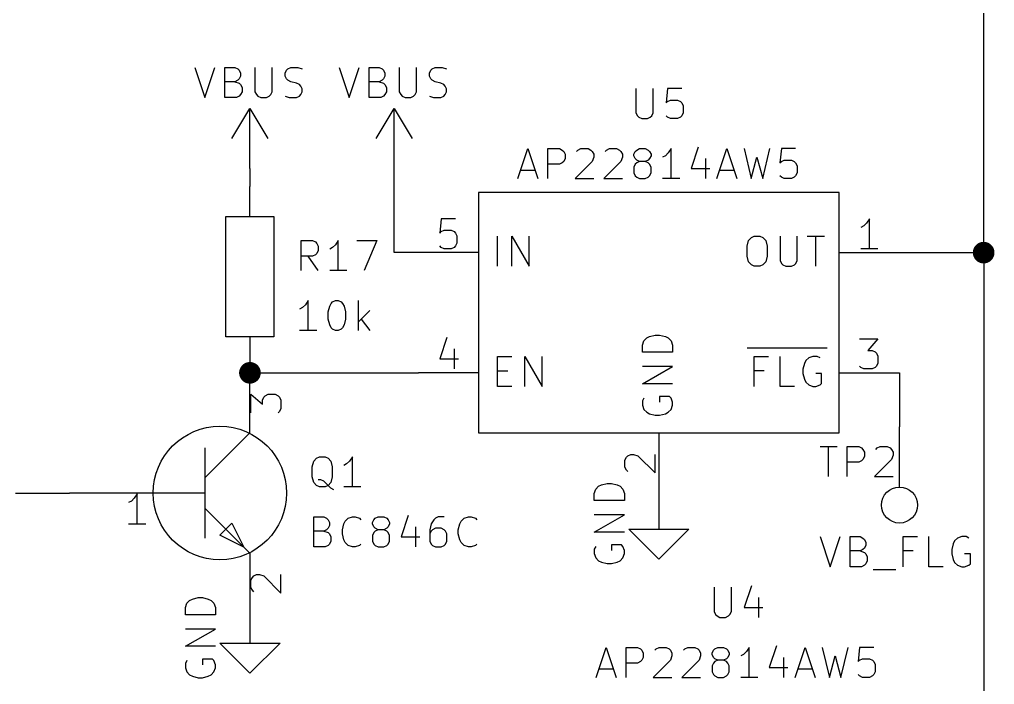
# Model space of a CAD drawing. Extents: x 0.4 to 16.1, y -11.3 to -0.4.
# Drawn here: x 2.607 to 4.228, y -6.959 to -5.852 of the extents above; entities that cross this region are included whole.
import ezdxf

# ---------------------------------------------------------------- set-up
doc = ezdxf.new("R2010")
doc.units = 0
doc.header["$MEASUREMENT"] = 0
for name, color, linetype in [('CYAN2', 4, 'CONTINUOUS'), ('GREEN2', 3, 'CONTINUOUS'), ('LYELLOW', 51, 'CONTINUOUS'), ('RED2', 1, 'CONTINUOUS')]:
    doc.layers.add(name, color=color, linetype=linetype)

msp = doc.modelspace()

# ---------------------------------------------------------------- linework, layer by layer
at = {"layer": 'CYAN2', "linetype": 'CONTINUOUS'}
for p, q in [((2.89833, -5.93183), (2.915, -5.98183)), ((2.915, -5.98183), (2.93167, -5.93183)), ((2.94833, -5.98183), (2.94833, -5.93183)), ((2.94833, -5.93183), (2.965, -5.93183)), ((2.965, -5.93183), (2.96976, -5.93422)), ((2.99833, -5.93183), (2.99833, -5.97231)), ((3.0269, -5.97231), (3.0269, -5.93183)), ((3.05309, -5.93422), (3.05785, -5.93183)), ((3.05785, -5.93183), (3.06976, -5.93183)), ((3.06976, -5.93183), (3.0769, -5.93422)), ((3.13833, -5.93183), (3.155, -5.98183)), ((3.155, -5.98183), (3.17167, -5.93183)), ((3.18833, -5.98183), (3.18833, -5.93183)), ((3.18833, -5.93183), (3.205, -5.93183)), ((3.205, -5.93183), (3.20976, -5.93422)), ((3.23833, -5.93183), (3.23833, -5.97231)), ((3.2669, -5.97231), (3.2669, -5.93183)), ((3.29309, -5.93422), (3.29785, -5.93183)), ((3.29785, -5.93183), (3.30976, -5.93183)), ((3.30976, -5.93183), (3.3169, -5.93422)), ((2.96976, -5.93422), (2.97214, -5.93659)), ((2.97214, -5.93659), (2.97452, -5.94136)), ((2.97452, -5.94612), (2.97214, -5.95088)), ((2.97452, -5.94136), (2.97452, -5.94612)), ((3.04833, -5.94136), (3.05071, -5.93659)), ((3.04833, -5.94612), (3.04833, -5.94136)), ((3.05071, -5.95088), (3.04833, -5.94612)), ((3.05071, -5.93659), (3.05309, -5.93422)), ((3.20976, -5.93422), (3.21214, -5.93659)), ((3.21214, -5.93659), (3.21452, -5.94136)), ((3.21452, -5.94612), (3.21214, -5.95088)), ((3.21452, -5.94136), (3.21452, -5.94612)), ((3.28833, -5.94136), (3.29071, -5.93659)), ((3.28833, -5.94612), (3.28833, -5.94136)), ((3.29071, -5.95088), (3.28833, -5.94612)), ((3.29071, -5.93659), (3.29309, -5.93422)), ((2.965, -5.95564), (2.94833, -5.95564)), ((2.96976, -5.95326), (2.965, -5.95564)), ((2.965, -5.95564), (2.97214, -5.95802)), ((2.97214, -5.95088), (2.96976, -5.95326)), ((2.97214, -5.95802), (2.97452, -5.96041)), ((2.97452, -5.96041), (2.9769, -5.96517)), ((2.9769, -5.96517), (2.9769, -5.97231)), ((3.05309, -5.95326), (3.05071, -5.95088)), ((3.05785, -5.95564), (3.05309, -5.95326)), ((3.06738, -5.95802), (3.05785, -5.95564)), ((3.07214, -5.96041), (3.06738, -5.95802)), ((3.07452, -5.96279), (3.07214, -5.96041)), ((3.0769, -5.96755), (3.07452, -5.96279)), ((3.205, -5.95564), (3.18833, -5.95564)), ((3.20976, -5.95326), (3.205, -5.95564)), ((3.205, -5.95564), (3.21214, -5.95802)), ((3.21214, -5.95088), (3.20976, -5.95326)), ((3.21214, -5.95802), (3.21452, -5.96041)), ((3.21452, -5.96041), (3.2169, -5.96517)), ((3.2169, -5.96517), (3.2169, -5.97231)), ((3.29309, -5.95326), (3.29071, -5.95088)), ((3.29785, -5.95564), (3.29309, -5.95326)), ((3.30738, -5.95802), (3.29785, -5.95564)), ((3.31214, -5.96041), (3.30738, -5.95802)), ((3.31452, -5.96279), (3.31214, -5.96041)), ((3.3169, -5.96755), (3.31452, -5.96279)), ((2.96738, -5.98183), (2.94833, -5.98183)), ((2.97214, -5.97945), (2.96738, -5.98183)), ((2.97452, -5.97707), (2.97214, -5.97945)), ((2.9769, -5.97231), (2.97452, -5.97707)), ((2.99833, -5.97231), (3.00071, -5.97707)), ((3.00071, -5.97707), (3.00309, -5.97945)), ((3.00309, -5.97945), (3.00785, -5.98183)), ((3.00785, -5.98183), (3.01738, -5.98183)), ((3.01738, -5.98183), (3.02214, -5.97945)), ((3.02214, -5.97945), (3.02452, -5.97707)), ((3.02452, -5.97707), (3.0269, -5.97231)), ((3.04833, -5.97945), (3.05547, -5.98183)), ((3.05547, -5.98183), (3.06738, -5.98183)), ((3.06738, -5.98183), (3.07214, -5.97945)), ((3.07214, -5.97945), (3.07452, -5.97707)), ((3.07452, -5.97707), (3.0769, -5.97231)), ((3.0769, -5.97231), (3.0769, -5.96755)), ((3.20738, -5.98183), (3.18833, -5.98183)), ((3.21214, -5.97945), (3.20738, -5.98183)), ((3.21452, -5.97707), (3.21214, -5.97945)), ((3.2169, -5.97231), (3.21452, -5.97707)), ((3.23833, -5.97231), (3.24071, -5.97707)), ((3.24071, -5.97707), (3.24309, -5.97945)), ((3.24309, -5.97945), (3.24785, -5.98183)), ((3.24785, -5.98183), (3.25738, -5.98183)), ((3.25738, -5.98183), (3.26214, -5.97945)), ((3.26214, -5.97945), (3.26452, -5.97707)), ((3.26452, -5.97707), (3.2669, -5.97231)), ((3.28833, -5.97945), (3.29547, -5.98183)), ((3.29547, -5.98183), (3.30738, -5.98183)), ((3.30738, -5.98183), (3.31214, -5.97945)), ((3.31214, -5.97945), (3.31452, -5.97707)), ((3.31452, -5.97707), (3.3169, -5.97231)), ((3.3169, -5.97231), (3.3169, -5.96755)), ((3.6319, -5.96695), (3.6319, -6.00743)), ((3.66047, -6.00743), (3.66047, -5.96695)), ((3.68428, -5.96695), (3.6819, -5.99076)), ((3.70809, -5.96695), (3.68428, -5.96695)), ((3.6819, -5.99076), (3.68428, -5.98838)), ((3.68428, -5.98838), (3.68905, -5.986)), ((3.68905, -5.986), (3.70095, -5.986)), ((3.70095, -5.986), (3.70571, -5.98838)), ((3.70571, -5.98838), (3.70809, -5.99076)), ((3.70809, -5.99076), (3.71047, -5.99552)), ((3.71047, -5.99552), (3.71047, -6.00743)), ((3.6319, -6.00743), (3.63428, -6.01219)), ((3.63428, -6.01219), (3.63667, -6.01457)), ((3.65571, -6.01457), (3.65809, -6.01219)), ((3.65809, -6.01219), (3.66047, -6.00743)), ((3.68428, -6.01457), (3.6819, -6.01219)), ((3.70809, -6.01219), (3.70571, -6.01457)), ((3.71047, -6.00743), (3.70809, -6.01219)), ((3.63667, -6.01457), (3.64143, -6.01695)), ((3.64143, -6.01695), (3.65095, -6.01695)), ((3.65095, -6.01695), (3.65571, -6.01457)), ((3.68905, -6.01695), (3.68428, -6.01457)), ((3.70095, -6.01695), (3.68905, -6.01695)), ((3.70571, -6.01457), (3.70095, -6.01695)), ((3.43547, -6.11683), (3.45214, -6.06683)), ((3.45214, -6.06683), (3.46881, -6.11683)), ((3.48547, -6.11683), (3.48547, -6.06683)), ((3.48547, -6.06683), (3.50452, -6.06683)), ((3.50452, -6.06683), (3.50928, -6.06921)), ((3.50928, -6.06921), (3.51167, -6.07159)), ((3.51167, -6.07159), (3.51405, -6.07635)), ((3.51405, -6.07635), (3.51405, -6.0835)), ((3.53309, -6.07159), (3.53547, -6.06921)), ((3.53547, -6.06921), (3.54024, -6.06683)), ((3.54024, -6.06683), (3.55214, -6.06683)), ((3.55214, -6.06683), (3.5569, -6.06921)), ((3.5569, -6.06921), (3.55928, -6.07159)), ((3.55928, -6.07159), (3.56167, -6.07635)), ((3.56167, -6.07635), (3.56167, -6.08111)), ((3.58071, -6.07159), (3.58309, -6.06921)), ((3.58309, -6.06921), (3.58785, -6.06683)), ((3.58785, -6.06683), (3.59976, -6.06683)), ((3.59976, -6.06683), (3.60452, -6.06921)), ((3.60452, -6.06921), (3.6069, -6.07159)), ((3.6069, -6.07159), (3.60928, -6.07635)), ((3.60928, -6.07635), (3.60928, -6.08111)), ((3.62833, -6.07635), (3.63071, -6.07159)), ((3.62833, -6.07874), (3.62833, -6.07635)), ((3.63071, -6.0835), (3.62833, -6.07874)), ((3.63071, -6.07159), (3.63309, -6.06921)), ((3.63309, -6.06921), (3.63785, -6.06683)), ((3.63785, -6.06683), (3.64738, -6.06683)), ((3.64738, -6.06683), (3.65214, -6.06921)), ((3.65214, -6.06921), (3.65452, -6.07159)), ((3.65452, -6.07159), (3.6569, -6.07635)), ((3.6569, -6.07874), (3.65452, -6.0835)), ((3.6569, -6.07635), (3.6569, -6.07874)), ((3.68071, -6.07874), (3.67595, -6.08111)), ((3.68547, -6.07397), (3.68071, -6.07874)), ((3.69024, -6.06683), (3.68547, -6.07397)), ((3.69024, -6.11683), (3.69024, -6.06683)), ((3.73547, -6.06445), (3.72357, -6.10016)), ((3.76643, -6.11683), (3.78309, -6.06683)), ((3.78309, -6.06683), (3.79976, -6.11683)), ((3.81167, -6.06683), (3.82357, -6.11683)), ((3.84262, -6.11683), (3.85452, -6.06683)), ((3.87357, -6.06683), (3.87119, -6.09064)), ((3.89738, -6.06683), (3.87357, -6.06683)), ((3.50452, -6.09302), (3.48547, -6.09302)), ((3.50928, -6.09064), (3.50452, -6.09302)), ((3.51167, -6.08826), (3.50928, -6.09064)), ((3.51405, -6.0835), (3.51167, -6.08826)), ((3.55928, -6.08826), (3.53071, -6.11683)), ((3.56167, -6.08111), (3.55928, -6.08826)), ((3.6069, -6.08826), (3.57833, -6.11683)), ((3.60928, -6.08111), (3.6069, -6.08826)), ((3.63071, -6.09302), (3.62833, -6.09778)), ((3.63309, -6.08588), (3.63071, -6.0835)), ((3.63309, -6.09064), (3.63071, -6.09302)), ((3.63785, -6.08826), (3.63309, -6.08588)), ((3.63785, -6.08826), (3.63309, -6.09064)), ((3.64738, -6.08826), (3.63785, -6.08826)), ((3.65214, -6.08588), (3.64738, -6.08826)), ((3.65214, -6.09064), (3.64738, -6.08826)), ((3.65452, -6.0835), (3.65214, -6.08588)), ((3.65452, -6.09302), (3.65214, -6.09064)), ((3.6569, -6.09778), (3.65452, -6.09302)), ((3.74738, -6.0835), (3.74738, -6.11683)), ((3.82357, -6.11683), (3.83309, -6.08111)), ((3.83309, -6.08111), (3.84262, -6.11683)), ((3.87119, -6.09064), (3.87357, -6.08826)), ((3.87357, -6.08826), (3.87833, -6.08588)), ((3.87833, -6.08588), (3.89024, -6.08588)), ((3.89024, -6.08588), (3.895, -6.08826)), ((3.895, -6.08826), (3.89738, -6.09064)), ((3.89738, -6.09064), (3.89976, -6.0954)), ((3.89976, -6.0954), (3.89976, -6.10731)), ((3.44024, -6.10254), (3.46405, -6.10254)), ((3.62833, -6.09778), (3.62833, -6.10731)), ((3.62833, -6.10731), (3.63071, -6.11207)), ((3.65452, -6.11207), (3.6569, -6.10731)), ((3.6569, -6.10731), (3.6569, -6.09778)), ((3.72357, -6.10016), (3.75452, -6.10016)), ((3.77119, -6.10254), (3.795, -6.10254)), ((3.89976, -6.10731), (3.89738, -6.11207)), ((3.53071, -6.11683), (3.56167, -6.11683)), ((3.57833, -6.11683), (3.60928, -6.11683)), ((3.63071, -6.11207), (3.63309, -6.11445)), ((3.63309, -6.11445), (3.63785, -6.11683)), ((3.63785, -6.11683), (3.64738, -6.11683)), ((3.64738, -6.11683), (3.65214, -6.11445)), ((3.65214, -6.11445), (3.65452, -6.11207)), ((3.70452, -6.11683), (3.67595, -6.11683)), ((3.87357, -6.11445), (3.87119, -6.11207)), ((3.87833, -6.11683), (3.87357, -6.11445)), ((3.89024, -6.11683), (3.87833, -6.11683)), ((3.895, -6.11445), (3.89024, -6.11683)), ((3.89738, -6.11207), (3.895, -6.11445)), ((3.07503, -6.26976), (3.07503, -6.21976)), ((3.07503, -6.21976), (3.09407, -6.21976)), ((3.09407, -6.21976), (3.09884, -6.22214)), ((3.09884, -6.22214), (3.10122, -6.22452)), ((3.10122, -6.22452), (3.1036, -6.22928)), ((3.13693, -6.21976), (3.13217, -6.2269)), ((3.13693, -6.26976), (3.13693, -6.21976)), ((3.16789, -6.21976), (3.20122, -6.21976)), ((3.20122, -6.21976), (3.17979, -6.26976)), ((3.4019, -6.26262), (3.4019, -6.21262)), ((3.42571, -6.26262), (3.42571, -6.21262)), ((3.42571, -6.21262), (3.45428, -6.26262)), ((3.45428, -6.26262), (3.45428, -6.21262)), ((3.81667, -6.22928), (3.81905, -6.21976)), ((3.81905, -6.21976), (3.82381, -6.215)), ((3.82381, -6.215), (3.82857, -6.21262)), ((3.82857, -6.21262), (3.83809, -6.21262)), ((3.83809, -6.21262), (3.84285, -6.215)), ((3.84285, -6.215), (3.84762, -6.21976)), ((3.84762, -6.21976), (3.85, -6.22928)), ((3.87143, -6.21262), (3.87143, -6.25309)), ((3.9, -6.25309), (3.9, -6.21262)), ((3.91667, -6.21262), (3.94524, -6.21262)), ((3.93095, -6.26262), (3.93095, -6.21262)), ((3.10122, -6.24119), (3.09884, -6.24356)), ((3.1036, -6.23642), (3.10122, -6.24119)), ((3.1036, -6.22928), (3.1036, -6.23642)), ((3.12741, -6.23166), (3.12265, -6.23404)), ((3.13217, -6.2269), (3.12741, -6.23166)), ((3.81667, -6.24595), (3.81667, -6.22928)), ((3.85, -6.22928), (3.85, -6.24595)), ((3.09407, -6.24594), (3.07503, -6.24594)), ((3.1036, -6.26976), (3.08693, -6.24594)), ((3.09884, -6.24356), (3.09407, -6.24594)), ((3.81905, -6.25547), (3.81667, -6.24595)), ((3.82381, -6.26024), (3.81905, -6.25547)), ((3.84762, -6.25547), (3.84285, -6.26024)), ((3.85, -6.24595), (3.84762, -6.25547)), ((3.87143, -6.25309), (3.87381, -6.25785)), ((3.89762, -6.25785), (3.9, -6.25309)), ((3.15122, -6.26976), (3.12265, -6.26976)), ((3.82857, -6.26262), (3.82381, -6.26024)), ((3.83809, -6.26262), (3.82857, -6.26262)), ((3.84285, -6.26024), (3.83809, -6.26262)), ((3.87381, -6.25785), (3.87619, -6.26024)), ((3.87619, -6.26024), (3.88095, -6.26262)), ((3.88095, -6.26262), (3.89047, -6.26262)), ((3.89047, -6.26262), (3.89524, -6.26024)), ((3.89524, -6.26024), (3.89762, -6.25785)), ((3.08693, -6.31963), (3.08217, -6.32678)), ((3.08693, -6.36963), (3.08693, -6.31963)), ((3.12503, -6.32439), (3.12741, -6.32202)), ((3.12741, -6.32202), (3.13217, -6.31963)), ((3.13217, -6.31963), (3.13693, -6.31963)), ((3.13693, -6.31963), (3.14169, -6.32202)), ((3.14169, -6.32202), (3.14407, -6.32439)), ((3.17026, -6.36963), (3.17026, -6.31963)), ((3.07741, -6.33154), (3.07265, -6.33392)), ((3.08217, -6.32678), (3.07741, -6.33154)), ((3.12026, -6.33868), (3.12265, -6.32916)), ((3.12026, -6.35059), (3.12026, -6.33868)), ((3.12265, -6.32916), (3.12503, -6.32439)), ((3.14407, -6.32439), (3.14645, -6.32916)), ((3.14645, -6.32916), (3.14883, -6.33868)), ((3.14883, -6.33868), (3.14883, -6.35059)), ((3.18931, -6.3363), (3.17026, -6.35535)), ((3.12265, -6.36011), (3.12026, -6.35059)), ((3.14883, -6.35059), (3.14645, -6.36011)), ((3.17503, -6.35059), (3.18931, -6.36963)), ((3.10122, -6.36963), (3.07265, -6.36963)), ((3.12503, -6.36487), (3.12265, -6.36011)), ((3.12741, -6.36725), (3.12503, -6.36487)), ((3.13217, -6.36963), (3.12741, -6.36725)), ((3.13693, -6.36963), (3.13217, -6.36963)), ((3.14169, -6.36725), (3.13693, -6.36963)), ((3.14407, -6.36487), (3.14169, -6.36725)), ((3.14645, -6.36011), (3.14407, -6.36487)), ((3.64262, -6.39381), (3.645, -6.38667)), ((3.645, -6.38667), (3.64976, -6.3819)), ((3.64976, -6.3819), (3.65452, -6.37952)), ((3.65452, -6.37952), (3.66405, -6.37714)), ((3.66405, -6.37714), (3.67119, -6.37714)), ((3.67119, -6.37714), (3.68071, -6.37952)), ((3.68071, -6.37952), (3.68547, -6.3819)), ((3.68547, -6.3819), (3.69024, -6.38667)), ((3.69024, -6.38667), (3.69262, -6.39381)), ((3.64262, -6.40571), (3.64262, -6.39381)), ((3.69262, -6.39381), (3.69262, -6.40571)), ((3.81667, -6.3985), (3.85952, -6.3985)), ((3.85952, -6.3985), (3.9, -6.3985)), ((3.9, -6.3985), (3.95, -6.3985)), ((3.4019, -6.46262), (3.4019, -6.41262)), ((3.4019, -6.41262), (3.42571, -6.41262)), ((3.44714, -6.46262), (3.44714, -6.41262)), ((3.44714, -6.41262), (3.47571, -6.46262)), ((3.47571, -6.46262), (3.47571, -6.41262)), ((3.69262, -6.40571), (3.64262, -6.40571)), ((3.82857, -6.46262), (3.82857, -6.41262)), ((3.82857, -6.41262), (3.85238, -6.41262)), ((3.87143, -6.46262), (3.87143, -6.41262)), ((3.91428, -6.41976), (3.9119, -6.42452)), ((3.91905, -6.415), (3.91428, -6.41976)), ((3.92619, -6.41262), (3.91905, -6.415)), ((3.93333, -6.41262), (3.92619, -6.41262)), ((3.93809, -6.415), (3.93333, -6.41262)), ((3.64262, -6.45809), (3.69262, -6.42952)), ((3.69262, -6.42952), (3.64262, -6.42952)), ((3.9119, -6.42452), (3.90952, -6.43405)), ((3.90952, -6.43405), (3.90952, -6.44119)), ((3.4019, -6.43643), (3.41857, -6.43643)), ((3.84524, -6.43643), (3.82857, -6.43643)), ((3.90952, -6.44119), (3.9119, -6.45071)), ((3.9119, -6.45071), (3.91428, -6.45547)), ((3.94047, -6.44119), (3.93095, -6.44119)), ((3.94047, -6.45785), (3.94047, -6.44119)), ((3.42571, -6.46262), (3.4019, -6.46262)), ((3.69262, -6.45809), (3.64262, -6.45809)), ((3.89524, -6.46262), (3.87143, -6.46262)), ((3.91428, -6.45547), (3.91905, -6.46024)), ((3.91905, -6.46024), (3.92619, -6.46262)), ((3.92619, -6.46262), (3.93095, -6.46262)), ((3.93095, -6.46262), (3.93809, -6.46024)), ((3.93809, -6.46024), (3.94047, -6.45785)), ((3.645, -6.4819), (3.64262, -6.48667)), ((3.68785, -6.47952), (3.67119, -6.47952)), ((3.67119, -6.47952), (3.67119, -6.48905)), ((3.69024, -6.4819), (3.68785, -6.47952)), ((3.69262, -6.48905), (3.69024, -6.4819)), ((3.64262, -6.48667), (3.64262, -6.49381)), ((3.64262, -6.49381), (3.645, -6.50095)), ((3.69024, -6.50095), (3.69262, -6.49381)), ((3.69262, -6.49381), (3.69262, -6.48905)), ((3.645, -6.50095), (3.64976, -6.50571)), ((3.64976, -6.50571), (3.65452, -6.50809)), ((3.65452, -6.50809), (3.66405, -6.51047)), ((3.66405, -6.51047), (3.67119, -6.51047)), ((3.67119, -6.51047), (3.68071, -6.50809)), ((3.68071, -6.50809), (3.68547, -6.50571)), ((3.68547, -6.50571), (3.69024, -6.50095)), ((3.93788, -6.56262), (3.96645, -6.56262)), ((3.95217, -6.61262), (3.95217, -6.56262)), ((3.98312, -6.61262), (3.98312, -6.56262)), ((3.98312, -6.56262), (4.00217, -6.56262)), ((4.00217, -6.56262), (4.00693, -6.565)), ((4.00693, -6.565), (4.00931, -6.56738)), ((4.03074, -6.56738), (4.03312, -6.565)), ((4.03312, -6.565), (4.03788, -6.56262)), ((4.03788, -6.56262), (4.04979, -6.56262)), ((4.04979, -6.56262), (4.05455, -6.565)), ((4.05455, -6.565), (4.05693, -6.56738)), ((3.10079, -6.58213), (3.10555, -6.57975)), ((3.10555, -6.57975), (3.11507, -6.57975)), ((3.11507, -6.57975), (3.11984, -6.58213)), ((3.16031, -6.57975), (3.15555, -6.58689)), ((3.16031, -6.62975), (3.16031, -6.57975)), ((4.00931, -6.56738), (4.01169, -6.57214)), ((4.01169, -6.57928), (4.00931, -6.58405)), ((4.01169, -6.57214), (4.01169, -6.57928)), ((4.05693, -6.56738), (4.05931, -6.57214)), ((4.05931, -6.5769), (4.05693, -6.58405)), ((4.05931, -6.57214), (4.05931, -6.5769)), ((3.09365, -6.59642), (3.09603, -6.58689)), ((3.09365, -6.61308), (3.09365, -6.59642)), ((3.09603, -6.58689), (3.10079, -6.58213)), ((3.11984, -6.58213), (3.1246, -6.58689)), ((3.1246, -6.58689), (3.12698, -6.59642)), ((3.12698, -6.59642), (3.12698, -6.61308)), ((3.15079, -6.59166), (3.14603, -6.59404)), ((3.15555, -6.58689), (3.15079, -6.59166)), ((4.00217, -6.58881), (3.98312, -6.58881)), ((4.00693, -6.58643), (4.00217, -6.58881)), ((4.00931, -6.58405), (4.00693, -6.58643)), ((4.05693, -6.58405), (4.02836, -6.61262)), ((3.09603, -6.62261), (3.09365, -6.61308)), ((3.12698, -6.61308), (3.1246, -6.62261)), ((4.02836, -6.61262), (4.05931, -6.61262)), ((3.10079, -6.62737), (3.09603, -6.62261)), ((3.10555, -6.62975), (3.10079, -6.62737)), ((3.10793, -6.61785), (3.10317, -6.61785)), ((3.11507, -6.62975), (3.10555, -6.62975)), ((3.1127, -6.62023), (3.10793, -6.61785)), ((3.11984, -6.62737), (3.1127, -6.62023)), ((3.11984, -6.62737), (3.11507, -6.62975)), ((3.1246, -6.62261), (3.11984, -6.62737)), ((3.1246, -6.63213), (3.11984, -6.62737)), ((3.1746, -6.62975), (3.14603, -6.62975)), ((3.565, -6.63354), (3.56976, -6.62878)), ((3.56976, -6.62878), (3.57452, -6.62639)), ((3.57452, -6.62639), (3.58404, -6.62401)), ((3.58404, -6.62401), (3.59119, -6.62401)), ((3.59119, -6.62401), (3.60071, -6.62639)), ((3.60071, -6.62639), (3.60547, -6.62878)), ((3.60547, -6.62878), (3.61023, -6.63354)), ((3.12936, -6.63451), (3.1246, -6.63213)), ((3.56261, -6.64068), (3.565, -6.63354)), ((3.56261, -6.65258), (3.56261, -6.64068)), ((3.61023, -6.63354), (3.61261, -6.64068)), ((3.61261, -6.64068), (3.61261, -6.65258)), ((3.61261, -6.65258), (3.56261, -6.65258)), ((3.25317, -6.67725), (3.24127, -6.71296)), ((3.56261, -6.70496), (3.61261, -6.67639)), ((3.61261, -6.67639), (3.56261, -6.67639)), ((3.09603, -6.72963), (3.09603, -6.67963)), ((3.09603, -6.67963), (3.1127, -6.67963)), ((3.1127, -6.67963), (3.11746, -6.68201)), ((3.11746, -6.68201), (3.11984, -6.68439)), ((3.11984, -6.68439), (3.12222, -6.68915)), ((3.12222, -6.69391), (3.11984, -6.69868)), ((3.12222, -6.68915), (3.12222, -6.69391)), ((3.14365, -6.70106), (3.14603, -6.69154)), ((3.14603, -6.69154), (3.14841, -6.68677)), ((3.14841, -6.68677), (3.15317, -6.68201)), ((3.15317, -6.68201), (3.16031, -6.67963)), ((3.16031, -6.67963), (3.16508, -6.67963)), ((3.16508, -6.67963), (3.17222, -6.68201)), ((3.17222, -6.68201), (3.1746, -6.68439)), ((3.19365, -6.68915), (3.19603, -6.68439)), ((3.19365, -6.69154), (3.19365, -6.68915)), ((3.19603, -6.6963), (3.19365, -6.69154)), ((3.19603, -6.68439), (3.19841, -6.68201)), ((3.19841, -6.68201), (3.20317, -6.67963)), ((3.20317, -6.67963), (3.2127, -6.67963)), ((3.2127, -6.67963), (3.21746, -6.68201)), ((3.21746, -6.68201), (3.21984, -6.68439)), ((3.21984, -6.68439), (3.22222, -6.68915)), ((3.22222, -6.69154), (3.21984, -6.6963)), ((3.22222, -6.68915), (3.22222, -6.69154)), ((3.29127, -6.69154), (3.28889, -6.70106)), ((3.29603, -6.68439), (3.29127, -6.69154)), ((3.29841, -6.68201), (3.29603, -6.68439)), ((3.30317, -6.67963), (3.29841, -6.68201)), ((3.3127, -6.67963), (3.30317, -6.67963)), ((3.3365, -6.70106), (3.33889, -6.69154)), ((3.33889, -6.69154), (3.34127, -6.68677)), ((3.34127, -6.68677), (3.34603, -6.68201)), ((3.34603, -6.68201), (3.35317, -6.67963)), ((3.35317, -6.67963), (3.35793, -6.67963)), ((3.35793, -6.67963), (3.36508, -6.68201)), ((3.36508, -6.68201), (3.36746, -6.68439)), ((3.1127, -6.70344), (3.09603, -6.70344)), ((3.11746, -6.70106), (3.1127, -6.70344)), ((3.1127, -6.70344), (3.11984, -6.70582)), ((3.11984, -6.69868), (3.11746, -6.70106)), ((3.11984, -6.70582), (3.12222, -6.7082)), ((3.12222, -6.7082), (3.1246, -6.71296)), ((3.14365, -6.7082), (3.14365, -6.70106)), ((3.14603, -6.71772), (3.14365, -6.7082)), ((3.19603, -6.70582), (3.19365, -6.71058)), ((3.19365, -6.71058), (3.19365, -6.72011)), ((3.19841, -6.69868), (3.19603, -6.6963)), ((3.19841, -6.70344), (3.19603, -6.70582)), ((3.20317, -6.70106), (3.19841, -6.69868)), ((3.20317, -6.70106), (3.19841, -6.70344)), ((3.2127, -6.70106), (3.20317, -6.70106)), ((3.21746, -6.69868), (3.2127, -6.70106)), ((3.21746, -6.70344), (3.2127, -6.70106)), ((3.21984, -6.6963), (3.21746, -6.69868)), ((3.21984, -6.70582), (3.21746, -6.70344)), ((3.22222, -6.71058), (3.21984, -6.70582)), ((3.22222, -6.72011), (3.22222, -6.71058)), ((3.26508, -6.6963), (3.26508, -6.72963)), ((3.28889, -6.70106), (3.28889, -6.72011)), ((3.29127, -6.70344), (3.28889, -6.7082)), ((3.29365, -6.70106), (3.29127, -6.70344)), ((3.29841, -6.69868), (3.29365, -6.70106)), ((3.30793, -6.69868), (3.29841, -6.69868)), ((3.3127, -6.70106), (3.30793, -6.69868)), ((3.31508, -6.70344), (3.3127, -6.70106)), ((3.31746, -6.7082), (3.31508, -6.70344)), ((3.31746, -6.72011), (3.31746, -6.7082)), ((3.3365, -6.7082), (3.3365, -6.70106)), ((3.33889, -6.71772), (3.3365, -6.7082)), ((3.61261, -6.70496), (3.56261, -6.70496)), ((3.11984, -6.72725), (3.11508, -6.72963)), ((3.12222, -6.72487), (3.11984, -6.72725)), ((3.1246, -6.72011), (3.12222, -6.72487)), ((3.1246, -6.71296), (3.1246, -6.72011)), ((3.14841, -6.72248), (3.14603, -6.71772)), ((3.15317, -6.72725), (3.14841, -6.72248)), ((3.16031, -6.72963), (3.15317, -6.72725)), ((3.17222, -6.72725), (3.16508, -6.72963)), ((3.1746, -6.72487), (3.17222, -6.72725)), ((3.19365, -6.72011), (3.19603, -6.72487)), ((3.19603, -6.72487), (3.19841, -6.72725)), ((3.19841, -6.72725), (3.20317, -6.72963)), ((3.2127, -6.72963), (3.21746, -6.72725)), ((3.21746, -6.72725), (3.21984, -6.72487)), ((3.21984, -6.72487), (3.22222, -6.72011)), ((3.24127, -6.71296), (3.27222, -6.71296)), ((3.28889, -6.72011), (3.29127, -6.72487)), ((3.29127, -6.72487), (3.29365, -6.72725)), ((3.29365, -6.72725), (3.29841, -6.72963)), ((3.30793, -6.72963), (3.3127, -6.72725)), ((3.3127, -6.72725), (3.31508, -6.72487)), ((3.31508, -6.72487), (3.31746, -6.72011)), ((3.34127, -6.72248), (3.33889, -6.71772)), ((3.34603, -6.72725), (3.34127, -6.72248)), ((3.35317, -6.72963), (3.34603, -6.72725)), ((3.36508, -6.72725), (3.35793, -6.72963)), ((3.36746, -6.72487), (3.36508, -6.72725)), ((3.60785, -6.72639), (3.59119, -6.72639)), ((3.59119, -6.72639), (3.59119, -6.73592)), ((3.61023, -6.72878), (3.60785, -6.72639)), ((3.93789, -6.71262), (3.95455, -6.76262)), ((3.95455, -6.76262), (3.97122, -6.71262)), ((3.98789, -6.76262), (3.98789, -6.71262)), ((3.98789, -6.71262), (4.00455, -6.71262)), ((4.00455, -6.71262), (4.00931, -6.715)), ((4.00931, -6.715), (4.01169, -6.71738)), ((4.01169, -6.71738), (4.01407, -6.72214)), ((4.01407, -6.7269), (4.01169, -6.73167)), ((4.01407, -6.72214), (4.01407, -6.7269)), ((4.07598, -6.76262), (4.07598, -6.71262)), ((4.07598, -6.71262), (4.09979, -6.71262)), ((4.11884, -6.76262), (4.11884, -6.71262)), ((4.15931, -6.72452), (4.15693, -6.73405)), ((4.16169, -6.71976), (4.15931, -6.72452)), ((4.16646, -6.715), (4.16169, -6.71976)), ((4.1736, -6.71262), (4.16646, -6.715)), ((4.18074, -6.71262), (4.1736, -6.71262)), ((4.1855, -6.715), (4.18074, -6.71262)), ((3.11508, -6.72963), (3.09603, -6.72963)), ((3.16508, -6.72963), (3.16031, -6.72963)), ((3.20317, -6.72963), (3.2127, -6.72963)), ((3.29841, -6.72963), (3.30793, -6.72963)), ((3.35793, -6.72963), (3.35317, -6.72963)), ((3.565, -6.72878), (3.56261, -6.73354)), ((3.56261, -6.73354), (3.56261, -6.74068)), ((3.56261, -6.74068), (3.565, -6.74782)), ((3.61261, -6.73592), (3.61023, -6.72878)), ((3.61023, -6.74782), (3.61261, -6.74068)), ((3.61261, -6.74068), (3.61261, -6.73592)), ((4.00455, -6.73643), (3.98789, -6.73643)), ((4.00931, -6.73405), (4.00455, -6.73643)), ((4.00455, -6.73643), (4.01169, -6.73881)), ((4.01169, -6.73167), (4.00931, -6.73405)), ((4.01169, -6.73881), (4.01407, -6.74119)), ((4.01407, -6.74119), (4.01646, -6.74595)), ((4.09265, -6.73643), (4.07598, -6.73643)), ((4.15693, -6.73405), (4.15693, -6.74119)), ((4.15693, -6.74119), (4.15931, -6.75071)), ((4.18789, -6.74119), (4.17836, -6.74119)), ((4.18789, -6.75785), (4.18789, -6.74119)), ((3.565, -6.74782), (3.56976, -6.75258)), ((3.56976, -6.75258), (3.57452, -6.75496)), ((3.57452, -6.75496), (3.58404, -6.75735)), ((3.58404, -6.75735), (3.59119, -6.75735)), ((3.59119, -6.75735), (3.60071, -6.75496)), ((3.60071, -6.75496), (3.60547, -6.75258)), ((3.60547, -6.75258), (3.61023, -6.74782)), ((4.01407, -6.75785), (4.01169, -6.76024)), ((4.01646, -6.75309), (4.01407, -6.75785)), ((4.01646, -6.74595), (4.01646, -6.75309)), ((4.15931, -6.75071), (4.16169, -6.75547)), ((4.16169, -6.75547), (4.16646, -6.76024)), ((4.1855, -6.76024), (4.18789, -6.75785)), ((4.00693, -6.76262), (3.98789, -6.76262)), ((4.01169, -6.76024), (4.00693, -6.76262)), ((4.02598, -6.76738), (4.06407, -6.76738)), ((4.14265, -6.76262), (4.11884, -6.76262)), ((4.16646, -6.76024), (4.1736, -6.76262)), ((4.1736, -6.76262), (4.17836, -6.76262)), ((4.17836, -6.76262), (4.1855, -6.76024)), ((3.7619, -6.79695), (3.7619, -6.83743)), ((3.79047, -6.83743), (3.79047, -6.79695)), ((3.82381, -6.79457), (3.8119, -6.83028)), ((2.88261, -6.83068), (2.885, -6.82354)), ((2.885, -6.82354), (2.88976, -6.81878)), ((2.88976, -6.81878), (2.89452, -6.81639)), ((2.89452, -6.81639), (2.90404, -6.81401)), ((2.90404, -6.81401), (2.91119, -6.81401)), ((2.91119, -6.81401), (2.92071, -6.81639)), ((2.92071, -6.81639), (2.92547, -6.81878)), ((2.92547, -6.81878), (2.93023, -6.82354)), ((2.93023, -6.82354), (2.93261, -6.83068)), ((3.83571, -6.81362), (3.83571, -6.84695)), ((2.88261, -6.84258), (2.88261, -6.83068)), ((2.93261, -6.83068), (2.93261, -6.84258)), ((3.7619, -6.83743), (3.76428, -6.84219)), ((3.78809, -6.84219), (3.79047, -6.83743)), ((3.8119, -6.83028), (3.84285, -6.83028)), ((2.93261, -6.84258), (2.88261, -6.84258)), ((3.76428, -6.84219), (3.76667, -6.84457)), ((3.76667, -6.84457), (3.77143, -6.84695)), ((3.77143, -6.84695), (3.78095, -6.84695)), ((3.78095, -6.84695), (3.78571, -6.84457)), ((3.78571, -6.84457), (3.78809, -6.84219)), ((2.88261, -6.89496), (2.93261, -6.86639)), ((2.93261, -6.86639), (2.88261, -6.86639)), ((2.93261, -6.89496), (2.88261, -6.89496)), ((3.56547, -6.94683), (3.58214, -6.89683)), ((3.58214, -6.89683), (3.59881, -6.94683)), ((3.61547, -6.94683), (3.61547, -6.89683)), ((3.61547, -6.89683), (3.63452, -6.89683)), ((3.63452, -6.89683), (3.63928, -6.89921)), ((3.63928, -6.89921), (3.64167, -6.90159)), ((3.64167, -6.90159), (3.64405, -6.90635)), ((3.66309, -6.90159), (3.66547, -6.89921)), ((3.66547, -6.89921), (3.67024, -6.89683)), ((3.67024, -6.89683), (3.68214, -6.89683)), ((3.68214, -6.89683), (3.6869, -6.89921)), ((3.6869, -6.89921), (3.68928, -6.90159)), ((3.68928, -6.90159), (3.69167, -6.90635)), ((3.71071, -6.90159), (3.71309, -6.89921)), ((3.71309, -6.89921), (3.71785, -6.89683)), ((3.71785, -6.89683), (3.72976, -6.89683)), ((3.72976, -6.89683), (3.73452, -6.89921)), ((3.73452, -6.89921), (3.7369, -6.90159)), ((3.7369, -6.90159), (3.73928, -6.90635)), ((3.75833, -6.90635), (3.76071, -6.90159)), ((3.76071, -6.90159), (3.76309, -6.89921)), ((3.76309, -6.89921), (3.76785, -6.89683)), ((3.76785, -6.89683), (3.77738, -6.89683)), ((3.77738, -6.89683), (3.78214, -6.89921)), ((3.78214, -6.89921), (3.78452, -6.90159)), ((3.78452, -6.90159), (3.7869, -6.90635)), ((3.81547, -6.90397), (3.81071, -6.90874)), ((3.82024, -6.89683), (3.81547, -6.90397)), ((3.82024, -6.94683), (3.82024, -6.89683)), ((3.86547, -6.89445), (3.85357, -6.93016)), ((3.89643, -6.94683), (3.91309, -6.89683)), ((3.91309, -6.89683), (3.92976, -6.94683)), ((3.94167, -6.89683), (3.95357, -6.94683)), ((3.97262, -6.94683), (3.98452, -6.89683)), ((4.00357, -6.89683), (4.00119, -6.92064)), ((4.02738, -6.89683), (4.00357, -6.89683)), ((2.885, -6.91878), (2.88261, -6.92354)), ((2.92785, -6.91639), (2.91119, -6.91639)), ((2.91119, -6.91639), (2.91119, -6.92592)), ((2.93023, -6.91878), (2.92785, -6.91639)), ((2.93261, -6.92592), (2.93023, -6.91878)), ((3.63928, -6.92064), (3.63452, -6.92302)), ((3.64167, -6.91826), (3.63928, -6.92064)), ((3.64405, -6.9135), (3.64167, -6.91826)), ((3.64405, -6.90635), (3.64405, -6.9135)), ((3.68928, -6.91826), (3.66071, -6.94683)), ((3.69167, -6.91111), (3.68928, -6.91826)), ((3.69167, -6.90635), (3.69167, -6.91111)), ((3.7369, -6.91826), (3.70833, -6.94683)), ((3.73928, -6.91111), (3.7369, -6.91826)), ((3.73928, -6.90635), (3.73928, -6.91111)), ((3.75833, -6.90874), (3.75833, -6.90635)), ((3.76071, -6.9135), (3.75833, -6.90874)), ((3.76309, -6.91588), (3.76071, -6.9135)), ((3.76309, -6.92064), (3.76071, -6.92302)), ((3.76785, -6.91826), (3.76309, -6.91588)), ((3.76785, -6.91826), (3.76309, -6.92064)), ((3.77738, -6.91826), (3.76785, -6.91826)), ((3.78214, -6.91588), (3.77738, -6.91826)), ((3.78214, -6.92064), (3.77738, -6.91826)), ((3.78452, -6.9135), (3.78214, -6.91588)), ((3.78452, -6.92302), (3.78214, -6.92064)), ((3.7869, -6.90874), (3.78452, -6.9135)), ((3.7869, -6.90635), (3.7869, -6.90874)), ((3.81071, -6.90874), (3.80595, -6.91111)), ((3.87738, -6.9135), (3.87738, -6.94683)), ((3.95357, -6.94683), (3.96309, -6.91111)), ((3.96309, -6.91111), (3.97262, -6.94683)), ((4.00119, -6.92064), (4.00357, -6.91826)), ((4.00357, -6.91826), (4.00833, -6.91588)), ((4.00833, -6.91588), (4.02024, -6.91588)), ((4.02024, -6.91588), (4.025, -6.91826)), ((4.025, -6.91826), (4.02738, -6.92064)), ((4.02738, -6.92064), (4.02976, -6.9254)), ((2.88261, -6.92354), (2.88261, -6.93068)), ((2.88261, -6.93068), (2.885, -6.93782)), ((2.885, -6.93782), (2.88976, -6.94258)), ((2.92547, -6.94258), (2.93023, -6.93782)), ((2.93023, -6.93782), (2.93261, -6.93068)), ((2.93261, -6.93068), (2.93261, -6.92592)), ((3.57024, -6.93254), (3.59405, -6.93254)), ((3.63452, -6.92302), (3.61547, -6.92302)), ((3.76071, -6.92302), (3.75833, -6.92778)), ((3.75833, -6.92778), (3.75833, -6.93731)), ((3.75833, -6.93731), (3.76071, -6.94207)), ((3.7869, -6.92778), (3.78452, -6.92302)), ((3.78452, -6.94207), (3.7869, -6.93731)), ((3.7869, -6.93731), (3.7869, -6.92778)), ((3.85357, -6.93016), (3.88452, -6.93016)), ((3.90119, -6.93254), (3.925, -6.93254)), ((4.02976, -6.93731), (4.02738, -6.94207)), ((4.02976, -6.9254), (4.02976, -6.93731)), ((2.88976, -6.94258), (2.89452, -6.94496)), ((2.89452, -6.94496), (2.90404, -6.94735)), ((2.90404, -6.94735), (2.91119, -6.94735)), ((2.91119, -6.94735), (2.92071, -6.94496)), ((2.92071, -6.94496), (2.92547, -6.94258)), ((3.66071, -6.94683), (3.69167, -6.94683)), ((3.70833, -6.94683), (3.73928, -6.94683)), ((3.76071, -6.94207), (3.76309, -6.94445)), ((3.76309, -6.94445), (3.76785, -6.94683)), ((3.76785, -6.94683), (3.77738, -6.94683)), ((3.77738, -6.94683), (3.78214, -6.94445)), ((3.78214, -6.94445), (3.78452, -6.94207)), ((3.83452, -6.94683), (3.80595, -6.94683)), ((4.00357, -6.94445), (4.00119, -6.94207)), ((4.00833, -6.94683), (4.00357, -6.94445)), ((4.02024, -6.94683), (4.00833, -6.94683)), ((4.025, -6.94445), (4.02024, -6.94683)), ((4.02738, -6.94207), (4.025, -6.94445))]:
    msp.add_line(p, q, dxfattribs=at)
at = {"layer": 'GREEN2', "linetype": 'CONTINUOUS'}
for p, q in [((4.21, -6.24), (4.21, -5.29)), ((2.99, -6.1), (2.99, -6.13)), ((3.23, -6.24), (3.23, -6.1)), ((3.27, -6.24), (3.23, -6.24)), ((4.07, -6.24), (4.21, -6.24)), ((4.21, -6.24), (4.21, -7.07)), ((2.99, -6.43), (2.99, -6.44)), ((2.99, -6.44), (3.27, -6.44)), ((4.07, -6.44), (4.07, -6.53)), ((2.65, -6.64), (2.69, -6.64)), ((3.67, -6.64), (3.67, -6.65))]:
    msp.add_line(p, q, dxfattribs=at)
at = {"layer": 'GREEN2', "const_width": 0.018}
for points in [[(4.201, -6.24, 1), (4.219, -6.24, 1)], [(2.981, -6.44, 1), (2.999, -6.44, 1)]]:
    msp.add_lwpolyline(points, format="xyb", close=True, dxfattribs=at)
at = {"layer": 'LYELLOW', "linetype": 'CONTINUOUS'}
for p, q in [((3.37, -6.14), (3.37, -6.54)), ((3.97, -6.14), (3.37, -6.14)), ((3.97, -6.54), (3.97, -6.14)), ((3.37, -6.54), (3.97, -6.54))]:
    msp.add_line(p, q, dxfattribs=at)
at = {"layer": 'RED2', "linetype": 'CONTINUOUS'}
for p, q in [((2.96, -6.05), (2.99, -6)), ((2.99, -6.1), (2.99, -6)), ((2.99, -6), (3.02, -6.05)), ((3.2, -6.05), (3.23, -6)), ((3.23, -6.1), (3.23, -6)), ((3.23, -6), (3.26, -6.05)), ((2.99, -6.18), (2.99, -6.13)), ((3.37, -6.14), (3.37, -6.54)), ((3.97, -6.14), (3.37, -6.14)), ((3.37, -6.14), (3.37, -6.54)), ((3.97, -6.14), (3.37, -6.14)), ((3.97, -6.54), (3.97, -6.14)), ((3.97, -6.54), (3.97, -6.14)), ((2.95, -6.38), (2.95, -6.18)), ((2.95, -6.18), (3.03, -6.18)), ((3.03, -6.18), (3.03, -6.38)), ((3.30809, -6.18362), (3.30571, -6.20743)), ((3.3319, -6.18362), (3.30809, -6.18362)), ((4.01524, -6.19076), (4.01047, -6.19552)), ((4.02, -6.18362), (4.01524, -6.19076)), ((4.02, -6.23362), (4.02, -6.18362)), ((3.30571, -6.20743), (3.30809, -6.20505)), ((3.30809, -6.20505), (3.31285, -6.20267)), ((3.31285, -6.20267), (3.32476, -6.20267)), ((3.32476, -6.20267), (3.32952, -6.20505)), ((3.32952, -6.20505), (3.3319, -6.20743)), ((3.3319, -6.20743), (3.33428, -6.21219)), ((4.01047, -6.19552), (4.00571, -6.1979)), ((3.33428, -6.22409), (3.3319, -6.22885)), ((3.33428, -6.21219), (3.33428, -6.22409)), ((3.37, -6.24), (3.27, -6.24)), ((3.30809, -6.23124), (3.30571, -6.22885)), ((3.31285, -6.23362), (3.30809, -6.23124)), ((3.32476, -6.23362), (3.31285, -6.23362)), ((3.32952, -6.23124), (3.32476, -6.23362)), ((3.3319, -6.22885), (3.32952, -6.23124)), ((3.97, -6.24), (4.07, -6.24)), ((4.03428, -6.23362), (4.00571, -6.23362)), ((3.03, -6.38), (2.95, -6.38)), ((2.99, -6.38), (2.99, -6.43)), ((3.31762, -6.38124), (3.30571, -6.41695)), ((4.00333, -6.38362), (4.03428, -6.38362)), ((4.03428, -6.38362), (4.01762, -6.40267)), ((3.32952, -6.40028), (3.32952, -6.43362)), ((4.01762, -6.40267), (4.02476, -6.40267)), ((4.02476, -6.40267), (4.02952, -6.40505)), ((3.30571, -6.41695), (3.33667, -6.41695)), ((4.02952, -6.40505), (4.0319, -6.40743)), ((4.0319, -6.40743), (4.03428, -6.41219)), ((4.03428, -6.41219), (4.03428, -6.42409)), ((4.00571, -6.43124), (4.00333, -6.42885)), ((4.01047, -6.43362), (4.00571, -6.43124)), ((4.02476, -6.43362), (4.01047, -6.43362)), ((4.02952, -6.43124), (4.02476, -6.43362)), ((4.0319, -6.42885), (4.02952, -6.43124)), ((4.03428, -6.42409), (4.0319, -6.42885)), ((2.99, -6.54), (2.99, -6.44)), ((3.37, -6.44), (3.27, -6.44)), ((3.97, -6.44), (4.07, -6.44)), ((2.99162, -6.50667), (2.99162, -6.47571)), ((2.99162, -6.47571), (3.01067, -6.49238)), ((3.01067, -6.48524), (3.01305, -6.48047)), ((3.01305, -6.48047), (3.01543, -6.47809)), ((3.01543, -6.47809), (3.02019, -6.47571)), ((3.02019, -6.47571), (3.03209, -6.47571)), ((3.03209, -6.47571), (3.03685, -6.47809)), ((3.03685, -6.47809), (3.03924, -6.48047)), ((3.03924, -6.48047), (3.04162, -6.48524)), ((3.01067, -6.49238), (3.01067, -6.48524)), ((3.04162, -6.49952), (3.03924, -6.50428)), ((3.04162, -6.48524), (3.04162, -6.49952)), ((3.03924, -6.50428), (3.03685, -6.50667)), ((4.07, -6.63), (4.07, -6.53)), ((2.915, -6.615), (2.99, -6.54)), ((3.37, -6.54), (3.97, -6.54)), ((3.37, -6.54), (3.97, -6.54)), ((3.67, -6.54), (3.67, -6.64)), ((2.915, -6.565), (2.915, -6.715)), ((3.61362, -6.58524), (3.616, -6.58047)), ((3.616, -6.58047), (3.61838, -6.57809)), ((3.61838, -6.57809), (3.62314, -6.57571)), ((3.62314, -6.57571), (3.6279, -6.57571)), ((3.6279, -6.57571), (3.63505, -6.57809)), ((3.63505, -6.57809), (3.66362, -6.60667)), ((3.66362, -6.60667), (3.66362, -6.57571)), ((3.61362, -6.59714), (3.61362, -6.58524)), ((3.616, -6.6019), (3.61362, -6.59714)), ((3.61838, -6.60428), (3.616, -6.6019)), ((2.6, -6.64), (2.65, -6.64)), ((2.915, -6.64), (2.69, -6.64)), ((2.8025, -6.64162), (2.79774, -6.64876)), ((2.8025, -6.69162), (2.8025, -6.64162)), ((2.79297, -6.65352), (2.78821, -6.6559)), ((2.79774, -6.64876), (2.79297, -6.65352)), ((3.67, -6.65), (3.67, -6.7)), ((2.915, -6.665), (2.99, -6.74)), ((2.81678, -6.69162), (2.78821, -6.69162)), ((2.94, -6.71), (2.96, -6.69)), ((2.96, -6.69), (2.98, -6.73)), ((2.98, -6.73), (2.94, -6.71)), ((3.67, -6.75), (3.62, -6.7)), ((3.62, -6.7), (3.67, -6.7)), ((3.67, -6.7), (3.72, -6.7)), ((3.72, -6.7), (3.67, -6.75)), ((2.99, -6.74), (2.99, -6.84)), ((2.99638, -6.77809), (3.00114, -6.77571)), ((3.00114, -6.77571), (3.0059, -6.77571)), ((3.0059, -6.77571), (3.01305, -6.77809)), ((3.04162, -6.80667), (3.04162, -6.77571)), ((2.99162, -6.78524), (2.994, -6.78047)), ((2.99162, -6.79714), (2.99162, -6.78524)), ((2.994, -6.78047), (2.99638, -6.77809)), ((3.01305, -6.77809), (3.04162, -6.80667)), ((2.994, -6.8019), (2.99162, -6.79714)), ((2.99638, -6.80428), (2.994, -6.8019)), ((2.99, -6.84), (2.99, -6.89)), ((2.99, -6.94), (2.94, -6.89)), ((2.94, -6.89), (2.99, -6.89)), ((2.99, -6.89), (3.04, -6.89)), ((3.04, -6.89), (2.99, -6.94))]:
    msp.add_line(p, q, dxfattribs=at)
at = {"layer": 'RED2'}
for centre, radius in [((2.94, -6.64), 0.111), ((4.07, -6.66), 0.03)]:
    msp.add_circle(centre, radius, dxfattribs=at)

doc.saveas('drawing.dxf')
